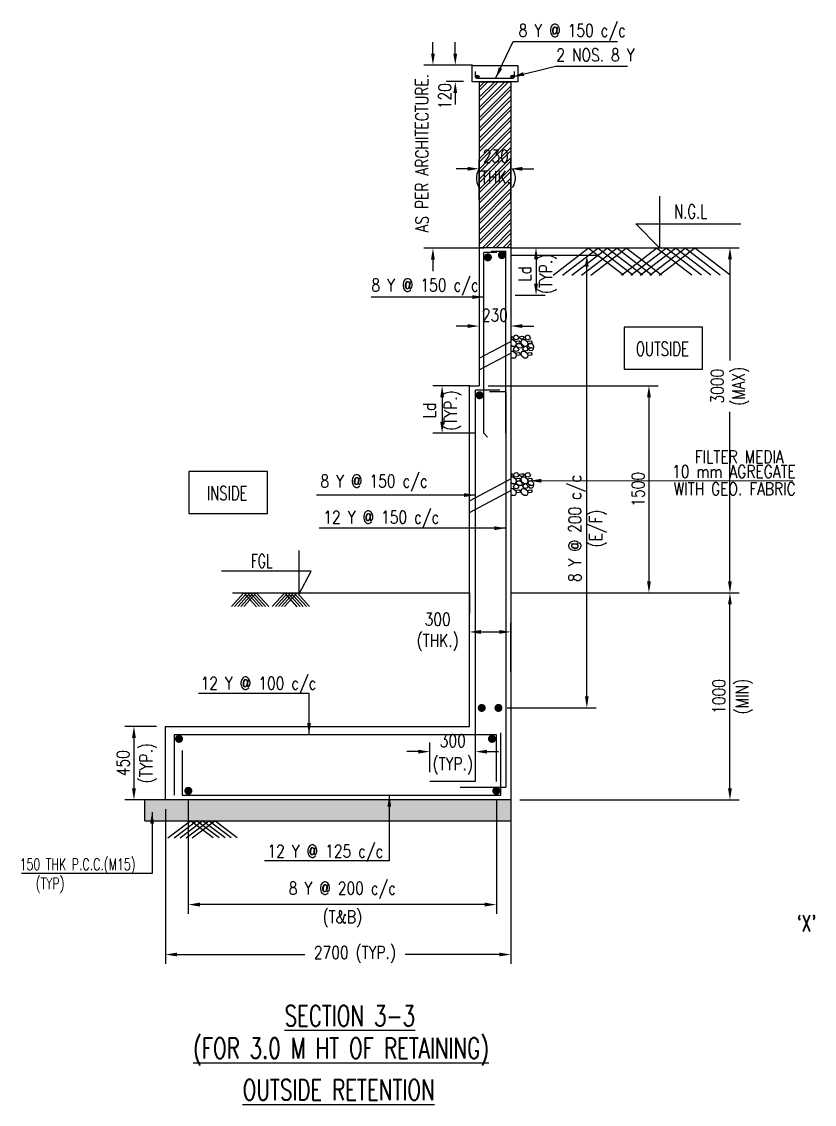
# Model space of a CAD drawing. Extents: x -69352 to 1013721, y -547461 to -186867.
# Drawn here: x 524856 to 542076, y -488448 to -464924 of the extents above; entities that cross this region are included whole.
import ezdxf
from ezdxf.enums import TextEntityAlignment as Align
from ezdxf.lldxf.tags import DXFTag

# ---------------------------------------------------------------- set-up
doc = ezdxf.new("R2010")
doc.units = 0
doc.header["$LTSCALE"] = 500
doc.header["$MEASUREMENT"] = 0
doc.header["$PDMODE"] = 35
doc.header["$PDSIZE"] = -15
doc.linetypes.add('HIDDEN2', pattern=[0.1875, 0.125, -0.0625])
doc.layers.get('DEFPOINTS').update_dxf_attribs({"color": 4})
for name, color, linetype in [('BEAM', 4, 'Continuous'), ('Layer1', 7, 'Continuous'), ('LEVEL SECTION', 3, 'Continuous'), ('PCC', 7, 'Continuous'), ('S-BASEMENT SECTION', 4, 'Continuous'), ('S-COLUMN HATCH', 8, 'Continuous'), ('S-CONCRET LINE', 4, 'Continuous'), ('S-DIM-1', 5, 'Continuous'), ('S-DIMANTION', 5, 'Continuous'), ('S-FILLING', 9, 'Continuous'), ('S-FOOTING', 4, 'Continuous'), ('S-HATCH', 253, 'Continuous'), ('S-LEVEL SECTION', 3, 'Continuous'), ('S-REINFORCEMENT', 6, 'Continuous'), ('S-RETAINING WALL', 6, 'Continuous'), ('S-SECTION MARK', 1, 'Continuous'), ('S-TEXT', 2, 'Continuous'), ('S-TEXT-1', 4, 'Continuous'), ('S-TEXT-1 @ 1', 4, 'Continuous'), ('S-TITIL', 6, 'Continuous'), ('ST', 6, 'Continuous'), ('TEXT NORMAL', 4, 'Continuous')]:
    doc.layers.add(name, color=color, linetype=linetype)
for name, color, linetype, lineweight in [('hatch', 7, 'Continuous', 5), ('RIDE-PROFILE', 8, 'Continuous', 25), ('S-CONCRETE', 4, 'Continuous', 25)]:
    doc.layers.add(name, color=color, linetype=linetype, lineweight=lineweight)
doc.styles.add('ROMANS', font='simplex.shx', dxfattribs={"width": 0.8, "height": 275})
tags = doc.linetypes.add('HIDDEN', pattern=[0.375, 0.25, -0.125]).pattern_tags.tags
tags[6:7] = [DXFTag(74, 4), DXFTag(75, 0), DXFTag(340, '0'), DXFTag(46, 1.0), DXFTag(50, 0.0), DXFTag(44, 0.0), DXFTag(45, 0.0)]
tags[4:5] = [DXFTag(74, 4), DXFTag(75, 0), DXFTag(340, '0'), DXFTag(46, 1.0), DXFTag(50, 0.0), DXFTag(44, 0.0), DXFTag(45, 0.0)]
doc.dimstyles.new('3-100', dxfattribs={"dimtxt": 250, "dimasz": 250, "dimexe": 150, "dimexo": 60, "dimgap": 75, "dimtad": 1, "dimdec": 0, "dimlfac": 0.333333, "dimzin": 0, "dimdsep": 46, "dimtxsty": 'ROMANS', "dimcen": -300, "dimclrd": 5, "dimclre": 5, "dimclrt": 4, "dimadec": 0, "dimazin": 0, "dimtfac": 1, "dimtdec": 0, "dimtix": 1, "dimtofl": 0, "dimtmove": 2, "dimatfit": 3, "dimfxl": 0, "dimtolj": 1, "dimtzin": 0, "dimarcsym": 0})
doc.dimstyles.new('dim100', dxfattribs={"dimtxt": 250, "dimasz": 250, "dimexe": 200, "dimexo": 200, "dimgap": 100, "dimtad": 1, "dimdec": 0, "dimzin": 0, "dimdsep": 46, "dimtxsty": 'ROMANS', "dimcen": 0, "dimclrd": 5, "dimclre": 5, "dimclrt": 4, "dimadec": 0, "dimazin": 0, "dimtfac": 1, "dimtdec": 0, "dimtix": 1, "dimtofl": 0, "dimtmove": 2, "dimatfit": 3, "dimfxl": 0, "dimtolj": 1, "dimtzin": 0, "dimlwd": -1, "dimlwe": -1, "dimarcsym": 0})
doc.dimstyles.new('dim33.33', dxfattribs={"dimtxt": 250, "dimasz": 250, "dimexe": 200, "dimexo": 200, "dimgap": 100, "dimtad": 1, "dimdec": 0, "dimlfac": 0.333331, "dimzin": 0, "dimdsep": 46, "dimtxsty": 'ROMANS', "dimcen": 0, "dimclrd": 5, "dimclre": 5, "dimclrt": 4, "dimadec": 0, "dimazin": 0, "dimtfac": 1, "dimtdec": 0, "dimtix": 1, "dimtofl": 0, "dimtmove": 2, "dimatfit": 3, "dimfxl": 0, "dimtolj": 1, "dimtzin": 0, "dimlwd": -1, "dimlwe": -1, "dimarcsym": 0})

# ---------------------------------------------------------------- blocks, each defined once
blk = doc.blocks.new('*D1108')
at = {"layer": 'DEFPOINTS', "color": 0}
for p in [(535482, -477335), (540243, -477335), (535482, -481835)]:
    blk.add_point(p, dxfattribs=at)
at = {"layer": 'S-DIM-1', "color": 5}
for p, q in [((535682, -477335), (540443, -477335)), ((540243, -481585), (540243, -477585)), ((535682, -481835), (540443, -481835))]:
    blk.add_line(p, q, dxfattribs=at)
for points in [[(540284, -477585), (540201, -477585), (540243, -477335)], [(540201, -481585), (540284, -481585), (540243, -481835)]]:
    blk.add_solid(points, dxfattribs=at)
at = {"layer": 'S-DIM-1', "color": 4, "char_height": 275, "attachment_point": 5, "rotation": 90, "style": 'ROMANS'}
for s, insert in [('\\A1;1000', (540005, -479585)), ('(MIN)', (540552, -479585))]:
    blk.add_mtext(s, dxfattribs=dict(at, insert=insert))
blk = doc.blocks.new('*D1109')
at = {"layer": 'DEFPOINTS', "color": 0}
for p in [(535482, -468121), (534792, -468988), (535482, -468988)]:
    blk.add_point(p, dxfattribs=at)
at = {"layer": 'S-DIM-1', "color": 5}
for p, q in [((534792, -468788), (534792, -467921)), ((535482, -468788), (535482, -467921)), ((534542, -468121), (534292, -468121)), ((535732, -468121), (535982, -468121))]:
    blk.add_line(p, q, dxfattribs=at)
for points in [[(534542, -468163), (534542, -468080), (534792, -468121)], [(535732, -468080), (535732, -468163), (535482, -468121)]]:
    blk.add_solid(points, dxfattribs=at)
at = {"layer": 'S-DIM-1', "color": 4, "insert": (535156, -468121), "char_height": 275, "attachment_point": 5, "style": 'ROMANS'}
blk.add_mtext('\\A1;230\\P(THK.)', dxfattribs=at)
blk = doc.blocks.new('*D1110')
at = {"layer": 'DEFPOINTS', "color": 0}
for p in [(528477, -481637), (535168, -481637), (528477, -484108)]:
    blk.add_point(p, dxfattribs=at)
at = {"layer": 'S-DIM-1', "color": 5}
for p, q in [((528477, -481837), (528477, -484308)), ((535168, -481837), (535168, -484308)), ((534918, -484108), (528727, -484108))]:
    blk.add_line(p, q, dxfattribs=at)
for points in [[(528727, -484066), (528727, -484150), (528477, -484108)], [(534918, -484150), (534918, -484066), (535168, -484108)]]:
    blk.add_solid(points, dxfattribs=at)
at = {"layer": 'S-DIM-1', "color": 4, "char_height": 275, "attachment_point": 5, "style": 'ROMANS'}
for s, insert in [('\\A1;8 Y @ 200 c/c', (531823, -483799)), ('(T&B)', (531823, -484418))]:
    blk.add_mtext(s, dxfattribs=dict(at, insert=insert))
blk = doc.blocks.new('*D1111')
at = {"layer": 'DEFPOINTS', "color": 0}
for p in [(535482, -481733), (527982, -481835), (527982, -485193)]:
    blk.add_point(p, dxfattribs=at)
at = {"layer": 'S-DIM-1', "color": 5}
for p, q in [((535482, -481933), (535482, -485393)), ((527982, -482035), (527982, -485393)), ((528232, -485193), (531006, -485193)), ((535232, -485193), (533186, -485193))]:
    blk.add_line(p, q, dxfattribs=at)
for points in [[(528232, -485151), (528232, -485234), (527982, -485193)], [(535232, -485234), (535232, -485151), (535482, -485193)]]:
    blk.add_solid(points, dxfattribs=at)
at = {"layer": 'S-DIM-1', "color": 4, "insert": (532096, -485193), "char_height": 275, "attachment_point": 5, "style": 'ROMANS'}
blk.add_mtext('\\A1;{2700 (TYP.)}', dxfattribs=at)
blk = doc.blocks.new('*D1112')
at = {"layer": 'DEFPOINTS', "color": 0}
for p in [(535288, -469997), (537134, -469997), (535200, -479835)]:
    blk.add_point(p, dxfattribs=at)
at = {"layer": 'S-DIM-1', "color": 5}
for p, q in [((535488, -469997), (537334, -469997)), ((537134, -479585), (537134, -470247)), ((535400, -479835), (537334, -479835))]:
    blk.add_line(p, q, dxfattribs=at)
for points in [[(537175, -470247), (537092, -470247), (537134, -469997)], [(537092, -479585), (537175, -479585), (537134, -479835)]]:
    blk.add_solid(points, dxfattribs=at)
at = {"layer": 'S-DIM-1', "color": 4, "insert": (537149, -475934), "char_height": 275, "attachment_point": 5, "rotation": 90, "style": 'ROMANS'}
blk.add_mtext('\\A1;8 Y @ 200 c/c\\P(E/F)', dxfattribs=at)
blk = doc.blocks.new('*D1113')
at = {"layer": 'DEFPOINTS', "color": 0}
for p in [(535482, -469835), (540243, -469835), (540243, -477335)]:
    blk.add_point(p, dxfattribs=at)
at = {"layer": 'S-DIM-1', "color": 5}
for p, q in [((535682, -469835), (540443, -469835)), ((540243, -470085), (540243, -472288)), ((540243, -477085), (540243, -473400)), ((540443, -477335), (540443, -477335))]:
    blk.add_line(p, q, dxfattribs=at)
for points in [[(540284, -470085), (540201, -470085), (540243, -469835)], [(540201, -477085), (540284, -477085), (540243, -477335)]]:
    blk.add_solid(points, dxfattribs=at)
at = {"layer": 'S-DIM-1', "color": 4, "insert": (540243, -472844), "char_height": 275, "attachment_point": 5, "rotation": 90, "style": 'ROMANS'}
blk.add_mtext('\\A1;{3000\\P(MAX)}', dxfattribs=at)
blk = doc.blocks.new('*D1114')
at = {"layer": 'DEFPOINTS', "color": 0}
for p in [(534717, -480785), (533724, -481428), (534717, -481428)]:
    blk.add_point(p, dxfattribs=at)
at = {"layer": 'S-DIMANTION', "color": 5, "ltscale": 0.3}
for p, q in [((533724, -481228), (533724, -480585)), ((534717, -481228), (534717, -480585)), ((533474, -480785), (533224, -480785)), ((534967, -480785), (535217, -480785))]:
    blk.add_line(p, q, dxfattribs=at)
at = {"layer": 'S-DIMANTION', "color": 5}
for points in [[(533474, -480827), (533474, -480743), (533724, -480785)], [(534967, -480743), (534967, -480827), (534717, -480785)]]:
    blk.add_solid(points, dxfattribs=at)
at = {"layer": 'S-DIMANTION', "color": 4, "char_height": 275, "attachment_point": 5, "style": 'ROMANS'}
for s, insert in [('\\A1;300', (534221, -480548)), ('(TYP.)', (534221, -481095))]:
    blk.add_mtext(s, dxfattribs=dict(at, insert=insert))
blk = doc.blocks.new('*D1115')
at = {"layer": 'DEFPOINTS', "color": 0}
for p in [(535482, -478184), (534582, -479250), (535482, -479250)]:
    blk.add_point(p, dxfattribs=at)
at = {"layer": 'S-DIM-1', "color": 5}
for p, q in [((534582, -479050), (534582, -477984)), ((535482, -479050), (535482, -477984)), ((534832, -478184), (535232, -478184))]:
    blk.add_line(p, q, dxfattribs=at)
for points in [[(534832, -478142), (534832, -478226), (534582, -478184)], [(535232, -478226), (535232, -478142), (535482, -478184)]]:
    blk.add_solid(points, dxfattribs=at)
at = {"layer": 'S-DIM-1', "color": 4, "insert": (533893, -478184), "char_height": 275, "attachment_point": 5, "style": 'ROMANS'}
blk.add_mtext('\\A1;300\\P(THK.)', dxfattribs=at)
blk = doc.blocks.new('*D1116')
at = {"layer": 'DEFPOINTS', "color": 0}
for p in [(534792, -472835), (533991, -473868), (534897, -473868)]:
    blk.add_point(p, dxfattribs=at)
at = {"layer": 'S-RETAINING WALL', "color": 5}
for p, q in [((534592, -472835), (533791, -472835)), ((533991, -473085), (533991, -473618)), ((534697, -473868), (533791, -473868))]:
    blk.add_line(p, q, dxfattribs=at)
for points in [[(534032, -473085), (533949, -473085), (533991, -472835)], [(533949, -473618), (534032, -473618), (533991, -473868)]]:
    blk.add_solid(points, dxfattribs=at)
at = {"layer": 'S-RETAINING WALL', "color": 4, "insert": (533991, -473370), "char_height": 275, "attachment_point": 5, "rotation": 90, "style": 'ROMANS'}
blk.add_mtext('\\A1;{Ld\\P(TYP.)}', dxfattribs=at)
blk = doc.blocks.new('*D1117')
at = {"layer": 'DEFPOINTS', "color": 0}
for p in [(534792, -472835), (535482, -477335), (538483, -477335)]:
    blk.add_point(p, dxfattribs=at)
at = {"layer": 'S-DIM-1', "color": 5}
for p, q in [((534992, -472835), (538683, -472835)), ((538483, -473085), (538483, -477085)), ((535682, -477335), (538683, -477335))]:
    blk.add_line(p, q, dxfattribs=at)
for points in [[(538525, -473085), (538442, -473085), (538483, -472835)], [(538442, -477085), (538525, -477085), (538483, -477335)]]:
    blk.add_solid(points, dxfattribs=at)
at = {"layer": 'S-DIM-1', "color": 4, "insert": (538246, -475085), "char_height": 275, "attachment_point": 5, "rotation": 90, "style": 'ROMANS'}
blk.add_mtext('\\A1;1500', dxfattribs=at)
blk = doc.blocks.new('*D1118')
at = {"layer": 'DEFPOINTS', "color": 0}
for p in [(534792, -471469), (535482, -471469), (535482, -471538)]:
    blk.add_point(p, dxfattribs=at)
at = {"layer": 'S-DIMANTION', "color": 5, "ltscale": 0.3}
for p, q in [((534542, -471538), (534292, -471538)), ((535732, -471538), (535982, -471538)), ((534792, -471669), (534792, -471738)), ((535482, -471669), (535482, -471738))]:
    blk.add_line(p, q, dxfattribs=at)
at = {"layer": 'S-DIMANTION', "color": 5}
for points in [[(534542, -471580), (534542, -471497), (534792, -471538)], [(535732, -471497), (535732, -471580), (535482, -471538)]]:
    blk.add_solid(points, dxfattribs=at)
at = {"layer": 'S-DIMANTION', "color": 4, "insert": (535137, -471301), "char_height": 275, "attachment_point": 5, "style": 'ROMANS'}
blk.add_mtext('\\A1;230', dxfattribs=at)
blk = doc.blocks.new('*D1119')
at = {"layer": 'DEFPOINTS', "color": 0}
for p in [(535482, -469835), (535377, -470868), (536030, -470868)]:
    blk.add_point(p, dxfattribs=at)
at = {"layer": 'S-RETAINING WALL', "color": 5}
for p, q in [((535682, -469835), (536230, -469835)), ((536030, -470085), (536030, -470618)), ((535577, -470868), (536230, -470868))]:
    blk.add_line(p, q, dxfattribs=at)
for points in [[(536072, -470085), (535988, -470085), (536030, -469835)], [(535988, -470618), (536072, -470618), (536030, -470868)]]:
    blk.add_solid(points, dxfattribs=at)
at = {"layer": 'S-RETAINING WALL', "color": 4, "insert": (536060, -470404), "char_height": 275, "attachment_point": 5, "rotation": 90, "style": 'ROMANS'}
blk.add_mtext('\\A1;{Ld\\P(TYP.)}', dxfattribs=at)
blk = doc.blocks.new('A$C1DFA76C7')
at = {"color": 253, "linetype": 'Continuous'}
for p, q in [((-134, 449), (-118, 485)), ((-118, 485), (-78, 497)), ((-78, 497), (-37, 482)), ((-37, 482), (-22, 449)), ((52, 474), (4, 469)), ((103, 462), (52, 474)), ((120, 449), (136, 485)), ((136, 485), (176, 497)), ((176, 497), (217, 482)), ((217, 482), (232, 449)), ((289, 473), (258, 469)), ((-207, 258), (-179, 309)), ((-207, 228), (-207, 258)), ((-179, 309), (-113, 309)), ((-149, 378), (-174, 352)), ((-174, 352), (-154, 322)), ((-154, 322), (-90, 314)), ((-98, 370), (-149, 378)), ((-90, 251), (-144, 223)), ((-136, 449), (-121, 413)), ((-121, 413), (-78, 401)), ((-113, 309), (-80, 286)), ((-78, 352), (-98, 370)), ((-90, 314), (-78, 337)), ((-80, 286), (-90, 251)), ((-82, 203), (-66, 239)), ((-78, 401), (-35, 413)), ((-75, 355), (-78, 302)), ((-78, 337), (-78, 352)), ((-78, 302), (-57, 253)), ((-17, 408), (-75, 355)), ((-66, 239), (-26, 251)), ((-57, 253), (-4, 251)), ((-35, 413), (-22, 449)), ((-26, 251), (15, 236)), ((44, 403), (-17, 408)), ((-4, 449), (4, 469)), ((24, 418), (-4, 449)), ((-4, 251), (52, 294)), ((15, 236), (30, 203)), ((82, 424), (24, 418)), ((29, 258), (75, 309)), ((47, 228), (29, 258)), ((72, 358), (44, 403)), ((52, 294), (72, 358)), ((75, 309), (141, 309)), ((105, 378), (80, 352)), ((80, 352), (100, 322)), ((105, 449), (82, 424)), ((100, 322), (164, 314)), ((105, 449), (103, 462)), ((156, 370), (105, 378)), ((164, 251), (110, 223)), ((118, 449), (133, 413)), ((133, 413), (176, 401)), ((136, 231), (176, 243)), ((141, 309), (174, 286)), ((176, 352), (156, 370)), ((164, 314), (176, 337)), ((174, 286), (164, 251)), ((176, 401), (219, 413)), ((179, 355), (176, 302)), ((176, 337), (176, 352)), ((176, 302), (197, 253)), ((176, 243), (217, 228)), ((237, 408), (179, 355)), ((197, 253), (250, 251)), ((219, 413), (232, 449)), ((289, 404), (237, 408)), ((250, 449), (258, 469)), ((278, 418), (250, 449)), ((250, 251), (289, 281)), ((289, 420), (278, 418)), ((-144, 223), (-207, 228)), ((-201, 197), (-193, 217)), ((-173, 166), (-201, 197)), ((-145, 222), (-193, 217)), ((-149, 124), (-174, 98)), ((-174, 98), (-154, 68)), ((-114, 171), (-173, 166)), ((-154, 68), (-90, 60)), ((-98, 116), (-149, 124)), ((-94, 209), (-145, 222)), ((-92, 197), (-114, 171)), ((-78, 98), (-98, 116)), ((-92, 197), (-94, 209)), ((-90, 60), (-78, 83)), ((-84, 203), (-69, 168)), ((-75, 101), (-78, 48)), ((-78, 83), (-78, 98)), ((-78, 48), (-58, 0)), ((-17, 154), (-75, 101)), ((-69, 168), (-26, 155)), ((-26, 155), (17, 168)), ((44, 149), (-17, 154)), ((0, 0), (52, 40)), ((17, 168), (30, 203)), ((72, 104), (44, 149)), ((110, 223), (47, 228)), ((52, 40), (72, 104)), ((105, 124), (80, 98)), ((80, 98), (100, 68)), ((100, 68), (164, 60)), ((156, 116), (105, 124)), ((118, 195), (133, 159)), ((120, 195), (136, 231)), ((133, 159), (176, 147)), ((176, 98), (156, 116)), ((164, 60), (176, 83)), ((176, 147), (219, 159)), ((179, 101), (176, 48)), ((176, 83), (176, 98)), ((176, 48), (196, 0)), ((237, 154), (179, 101)), ((217, 228), (232, 195)), ((219, 159), (232, 195)), ((289, 150), (237, 154))]:
    blk.add_line(p, q, dxfattribs=at)
at = {"color": 253}
for p, q in [((196, 0), (289, 0, -10)), ((-58, 0), (0, 0))]:
    blk.add_line(p, q, dxfattribs=at)
blk = doc.blocks.new('*D1128')
at = {"layer": 'DEFPOINTS', "color": 0}
for p in [(527982, -480235), (527296, -481835), (527982, -481835)]:
    blk.add_point(p, dxfattribs=at)
at = {"layer": 'S-DIM-1', "color": 5}
for p, q in [((527782, -480235), (527096, -480235)), ((527782, -481835), (527096, -481835))]:
    blk.add_line(p, q, dxfattribs=at)
at = {"layer": 'S-DIM-1', "color": 5, "lineweight": -3}
blk.add_line((527296, -480485), (527296, -481585), dxfattribs=at)
at = {"layer": 'S-DIM-1', "color": 5}
for points in [[(527337, -480485), (527254, -480485), (527296, -480235)], [(527254, -481585), (527337, -481585), (527296, -481835)]]:
    blk.add_solid(points, dxfattribs=at)
at = {"layer": 'S-DIM-1', "color": 4, "char_height": 275, "attachment_point": 5, "rotation": 90, "style": 'ROMANS'}
for s, insert in [('\\A1;450', (527058, -481035)), ('(TYP.)', (527605, -481035))]:
    blk.add_mtext(s, dxfattribs=dict(at, insert=insert))
blk = doc.blocks.new('*D1137')
at = {"layer": 'DEFPOINTS', "color": 0}
for p in [(534852, -465868), (533791, -469846), (535102, -469846)]:
    blk.add_point(p, dxfattribs=at)
at = {"layer": 'S-DIMANTION', "color": 5, "linetype": 'ByBlock', "ltscale": 20}
for p, q in [((533791, -465618), (533791, -465368)), ((534652, -465868), (533591, -465868)), ((534902, -469846), (533591, -469846)), ((533791, -470096), (533791, -470346))]:
    blk.add_line(p, q, dxfattribs=at)
at = {"layer": 'S-DIMANTION', "color": 5}
for points in [[(533749, -465618), (533832, -465618), (533791, -465868)], [(533832, -470096), (533749, -470096), (533791, -469846)]]:
    blk.add_solid(points, dxfattribs=at)
at = {"layer": 'S-DIMANTION', "color": 4, "lineweight": -2, "insert": (533553, -467857), "char_height": 275, "attachment_point": 5, "rotation": 90, "style": 'ROMANS'}
blk.add_mtext('\\A1; AS PER ARCHITECTURE.', dxfattribs=at)
blk = doc.blocks.new('*D1138')
at = {"layer": 'DEFPOINTS', "color": 0}
for p in [(534652, -465868), (534276, -466228), (534652, -466228)]:
    blk.add_point(p, dxfattribs=at)
at = {"layer": 'S-DIM-1', "color": 5}
for p, q in [((534276, -465618), (534276, -465368)), ((534452, -465868), (534076, -465868)), ((534452, -466228), (534076, -466228)), ((534276, -466478), (534276, -466728))]:
    blk.add_line(p, q, dxfattribs=at)
for points in [[(534234, -465618), (534317, -465618), (534276, -465868)], [(534317, -466478), (534234, -466478), (534276, -466228)]]:
    blk.add_solid(points, dxfattribs=at)
at = {"layer": 'S-DIM-1', "color": 4, "insert": (534051, -466543), "char_height": 275, "attachment_point": 5, "rotation": 90, "style": 'ROMANS'}
blk.add_mtext('\\A1;120', dxfattribs=at)

msp = doc.modelspace()

# ---------------------------------------------------------------- hatches: boundary and pattern name
at = {"layer": 'PCC'}
h = msp.add_hatch(dxfattribs=at)
h.set_pattern_fill('AR-CONC', color=8, scale=45, style=0)
h.set_pattern_definition([(50, (-1986911.92, -127413.82), (322.846877, -28.29075), [33.75, -371.25]), (355, (-1986911.9, -127413.8), (-62.54547, 338.38887), [27, -297]), (100.45, (-1986884.9, -127416.07), (260.351892, 310.21735), [28.8, -315.45]), (46.18, (-1986911.9, -127323.8), (480.21142, -74.76734), [50.625, -556.875]), (96.64, (-1986871.87, -127330.1), (420.55872, 438.57128), [43.2, -473.4]), (351.18, (-1986911.9, -127323.8), (420.49406, 438.40955), [40.5, -445.5]), (21, (-1986866.92, -127346.32), (268.652613, -181.26292), [33.75, -371.25]), (326, (-1986866.9, -127346.3), (109.350677, 326.28422), [27, -297]), (71.45, (-1986844.4, -127361.6), (378.10525, 145.101107), [28.8, -315.45]), (37.5, (-1986911.92, -127413.82), (5.2826494, 149.827154), [0, -293.4, 0, -301.5, 0, -298.35]), (7.5, (-1986911.92, -127413.82), (118.381292, 177.48527), [0, -171.9, 0, -286.65, 0, -113.625]), (327.5, (-1987012.27, -127413.82), (240.220096, -10.149692), [0, -112.5, 0, -351, 0, -465.75]), (317.5, (-1987057.27, -127413.82), (262.433776, 45.047242), [0, -146.25, 0, -233.1, 0, -330.75])])
h.paths.add_polyline_path([(535482.337, -482284.826), (527529.862, -482284.829), (527529.862, -481835.03), (528882.344, -481835.028), (535482.337, -481835.028)])
at = {"layer": 'S-HATCH'}
h = msp.add_hatch(dxfattribs=at)
h.set_pattern_fill('ANSI32', color=256, scale=420, style=0)
h.set_pattern_definition([(45, (-8227195.46, -78007.49), (-111.369318, 111.369318), []), (45, (-8227121.22, -78007.49), (-111.369318, 111.369318), [])])
h.paths.add_polyline_path([(534792.343, -469835.029), (535482.343, -469835.029), (535482.343, -466235.68), (534792.343, -466235.68)])
h.paths.add_polyline_path([(534573.463, -467523.061), (534573.463, -468719.489), (535738.939, -468719.489), (535738.939, -467523.061)], flags=24)

# ---------------------------------------------------------------- linework, layer by layer
at = {"color": 4, "lineweight": 5}
msp.add_line((535482.343, -466235.096, -215.979), (534792.343, -466235.029, -215.979), dxfattribs=at)
at = {"layer": 'BEAM', "linetype": 'ByBlock', "lineweight": -2, "ltscale": 20}
msp.add_line((535482.343, -466235.68, 0.092), (534792.343, -466235.68, -215.978), dxfattribs=at)
at = {"layer": 'hatch', "color": 9, "linetype": 'HIDDEN2', "lineweight": -2, "ltscale": 500}
msp.add_line((535482.343, -469835.029, -215.979), (534792.343, -469835.029), dxfattribs=at)
at = {"layer": 'Layer1', "linetype": 'Continuous'}
for p, q in [((529415.609, -477634.792), (529685.171, -477335.029)), ((529482.852, -477634.792), (529752.414, -477335.029)), ((529550.095, -477634.792), (529819.657, -477335.029)), ((529617.338, -477634.792), (529886.9, -477335.029)), ((529684.581, -477634.792), (529953.869, -477335.333)), ((529954.459, -477635.096), (529685.171, -477335.638)), ((530021.428, -477634.792), (529752.14, -477335.333)), ((530088.671, -477634.792), (529819.383, -477335.333)), ((530155.914, -477634.792), (529886.626, -477335.333)), ((530223.157, -477634.792), (529953.869, -477335.333)), ((530300.657, -477634.792), (530570.219, -477335.029)), ((530367.9, -477634.792), (530637.462, -477335.029)), ((530435.143, -477634.792), (530704.705, -477335.029)), ((530502.386, -477634.792), (530771.948, -477335.029)), ((530569.629, -477634.792), (530838.917, -477335.333)), ((530839.507, -477635.096), (530570.219, -477335.638)), ((530906.476, -477634.792), (530637.188, -477335.333)), ((530973.719, -477634.792), (530704.431, -477335.333)), ((531040.962, -477634.792), (530771.674, -477335.333)), ((531108.205, -477634.792), (530838.917, -477335.333))]:
    msp.add_line(p, q, dxfattribs=at)
at = {"layer": 'PCC', "color": 8}
for p, q in [((534582.343, -477335.029), (534582.343, -477785.029)), ((527529.862, -482284.831), (527529.862, -481835.028)), ((527982.343, -481835.029), (527529.862, -481835.029)), ((535482.343, -481835.029), (535482.338, -482284.826)), ((527529.862, -482284.832), (535482.338, -482284.826))]:
    msp.add_line(p, q, dxfattribs=at)
at = {"layer": 'RIDE-PROFILE', "color": 2, "linetype": 'HIDDEN', "ltscale": 1000}
for p, q in [((534792.343, -472237.965), (535482.343, -471870.621)), ((534792.343, -472492.864), (535482.343, -472125.521)), ((534582.343, -475335.295), (535482.714, -474855.954)), ((534582.343, -475590.195), (535482.714, -475110.854))]:
    msp.add_line(p, q, dxfattribs=at)
at = {"layer": 'S-BASEMENT SECTION', "linetype": 'ByBlock', "lineweight": -2, "ltscale": 20}
for p, q in [((535482.343, -466235.029, -215.979), (534792.343, -466235.029, -215.979)), ((535482.343, -466235.029, -215.979), (535482.343, -480235.029)), ((535482.343, -469835.029, -215.979), (540427.546, -469835.029))]:
    msp.add_line(p, q, dxfattribs=at)
at = {"layer": 'S-COLUMN HATCH', "color": 6, "elevation": 18.964}
msp.add_lwpolyline([(535059.049, -469908.539), (535377.343, -469908.539)], dxfattribs=at)
at = {"layer": 'S-CONCRET LINE', "elevation": -215.979}
msp.add_lwpolyline([(534642.343, -466235.029), (534642.343, -465875.029), (535632.343, -465875.029), (535632.343, -466235.029)], close=True, dxfattribs=at)
at = {"layer": 'S-CONCRETE', "lineweight": -2, "ltscale": 20}
for p, q in [((527982.343, -481835.029), (527982.343, -480235.029)), ((527982.343, -480235.029), (534582.343, -480235.029)), ((535482.343, -480235.029), (535482.343, -480235.029)), ((535482.343, -480235.029), (535482.343, -481835.029)), ((535482.343, -481835.029), (527982.343, -481835.028)), ((535482.343, -481835.029), (535482.343, -481835.029))]:
    msp.add_line(p, q, dxfattribs=at)
at = {"layer": 'S-FILLING', "color": 8, "linetype": 'ByBlock', "lineweight": -2}
for p, q in [((536399.406, -470428.957), (537165.29, -469842.858)), ((536605.091, -470428.957), (537370.974, -469842.858)), ((536810.775, -470428.957), (537576.659, -469842.858)), ((537016.46, -470428.957), (537782.343, -469842.858)), ((537931.174, -470428.957), (537165.29, -469842.858)), ((537222.144, -470428.957), (537988.028, -469842.858)), ((538136.858, -470428.957), (537370.974, -469842.858)), ((538342.543, -470428.957), (537576.659, -469842.858)), ((538548.227, -470428.957), (537782.343, -469842.858)), ((537884.25, -470428.957), (538650.133, -469842.858)), ((538753.912, -470428.957), (537988.028, -469842.858)), ((538089.934, -470428.957), (538855.818, -469842.858)), ((538295.619, -470428.957), (539061.502, -469842.858)), ((538501.303, -470428.957), (539267.187, -469842.858)), ((539416.017, -470428.957), (538650.133, -469842.858)), ((538706.988, -470428.957), (539472.871, -469842.858)), ((539621.701, -470428.957), (538855.818, -469842.858)), ((539827.386, -470428.957), (539061.502, -469842.858)), ((540033.07, -470428.957), (539267.187, -469842.858)), ((540238.755, -470422.92), (539472.871, -469836.822)), ((528034.204, -482659.931), (528524.37, -482284.828)), ((528165.842, -482659.931), (528656.008, -482284.828)), ((528297.48, -482659.931), (528787.646, -482284.828)), ((528429.119, -482659.931), (528919.284, -482284.828)), ((529014.535, -482659.931), (528524.37, -482284.828)), ((528560.757, -482659.931), (529050.922, -482284.828)), ((529146.173, -482659.931), (528656.008, -482284.828)), ((529277.811, -482659.931), (528787.646, -482284.828)), ((529409.45, -482659.931), (528919.284, -482284.828)), ((529541.088, -482659.931), (529050.922, -482284.828))]:
    msp.add_line(p, q, dxfattribs=at)
at = {"layer": 'S-FOOTING'}
msp.add_line((527982.343, -481835.028), (527982.343, -481835.028), dxfattribs=at)
at = {"layer": 'S-LEVEL SECTION'}
msp.add_line((529438.372, -477335.029), (534582.343, -477335.029), dxfattribs=at)
for points in [[(538715.689, -468717.637), (538715.689, -469835.029), (538196.686, -469314.24), (540477.815, -469314.24)], [(530880.495, -476411.438), (530880.495, -477372.722), (531143.995, -476866.849), (529198.24, -476866.849)]]:
    msp.add_lwpolyline(points, dxfattribs=at)
at = {"layer": 'S-REINFORCEMENT', "color": 5, "elevation": -215.979}
msp.add_lwpolyline([(535557.343, -466010.029), (535557.343, -466122.529, -0.414213562), (535519.843, -466160.029), (534754.843, -466160.029, -0.414213562), (534717.343, -466122.529), (534717.343, -466010.029)], format="xyb", dxfattribs=at)
at = {"layer": 'S-REINFORCEMENT', "color": 5, "const_width": 37.5, "elevation": -215.979}
for points in [[(534736.093, -466122.529, 1), (534773.593, -466122.529, 1)], [(535538.593, -466122.529, -1), (535501.093, -466122.529, -1)]]:
    msp.add_lwpolyline(points, format="xyb", close=True, dxfattribs=at)
at = {"layer": 'S-REINFORCEMENT', "color": 5}
for centre in [(534754.843, -466122.529, -215.979), (535519.843, -466122.529, -215.979)]:
    msp.add_circle(centre, 37.5, dxfattribs=at)
at = {"layer": 'S-RETAINING WALL', "color": 4}
for p, q in [((534792.343, -466235.029, -215.979), (534792.343, -472835.029)), ((534582.343, -472835.029), (534792.343, -472835.029)), ((534582.343, -480235.029), (534582.343, -472835.029)), ((535482.343, -477335.029), (539126.848, -477335.029))]:
    msp.add_line(p, q, dxfattribs=at)
at = {"layer": 'S-TEXT-1', "ltscale": 0.3, "elevation": -215.979}
for points in [[(539649.659, -471564.203), (537944.675, -471564.203), (537944.675, -472471.772), (539649.659, -472471.772)], [(530196.275, -474700.176), (528491.291, -474700.176), (528491.291, -475607.745), (530196.275, -475607.745)]]:
    msp.add_lwpolyline(points, close=True, dxfattribs=at)
at = {"layer": 'ST', "color": 6}
for p, q in [((535176.669, -469937.883, -215.979), (534897.343, -469937.883, -215.979)), ((535247.348, -472933.711), (534717.214, -472933.711)), ((535376.973, -472970.241), (535019.875, -472970.241)), ((534897.343, -473867.953), (534978.671, -473953.289))]:
    msp.add_line(p, q, dxfattribs=at)
for points in [[(534897.343, -473867.953), (534897.343, -469937.883)], [(535377.343, -473867.953), (535377.343, -469908.539)], [(533723.965, -481427.616), (534717.214, -481427.616), (534717.214, -472933.711)], [(535376.973, -472970.241), (535376.973, -481553.797)], [(528178.268, -481733.415), (528178.268, -481733.415), (528178.268, -480415.403), (535160.834, -480415.395), (535160.834, -481431.38)], [(528343.089, -480756.672), (528343.089, -481733.418), (535267.786, -481733.426), (535267.786, -480375.625)], [(534383.724, -481553.797), (535376.973, -481553.797)]]:
    msp.add_lwpolyline(points, dxfattribs=at)
at = {"layer": 'ST', "const_width": 86.965, "elevation": -215.979}
for points in [[(535028.016, -470043.545, 1), (534941.161, -470047.914, 1)], [(535331.216, -469994.85, 1), (535244.362, -469999.219, 1)]]:
    msp.add_lwpolyline(points, format="xyb", close=True, dxfattribs=at)
at = {"layer": 'ST', "const_width": 86.965}
for points in [[(534847.886, -473039.373, 1), (534761.032, -473043.741, 1)], [(534894.194, -479832.509, 1), (534807.339, -479836.877, 1)], [(535257.945, -479832.509, 1), (535171.09, -479836.877, 1)], [(528231.371, -480504.525, -1), (528318.226, -480508.894, -1)], [(535116.96, -480504.525, 1), (535030.105, -480508.894, 1)], [(528433.686, -481638.815, 1), (528520.541, -481634.446, 1)], [(535211.373, -481638.815, -1), (535124.519, -481634.446, -1)]]:
    msp.add_lwpolyline(points, format="xyb", close=True, dxfattribs=at)

# ---------------------------------------------------------------- block references
at = {"color": 0, "xscale": -1}
for p in [(535772.136, -472235.373, 18.964), (535772.507, -475220.706, 18.964)]:
    msp.add_blockref('A$C1DFA76C7', p, dxfattribs=at)

# ---------------------------------------------------------------- texts
at = {"layer": 'LEVEL SECTION', "style": 'ROMANS', "width": 0.65}
msp.add_text('FGL', height=300, dxfattribs=at).set_placement((529835.056, -476792.005))
at = {"layer": 'S-SECTION MARK', "style": 'ROMANS', "width": 0.7}
msp.add_text("`X'", height=350, dxfattribs=at).set_placement((541908.288, -484515.91, 18.964), align=Align.MIDDLE)
at = {"layer": 'S-TEXT', "color": 2, "ltscale": 11, "style": 'ROMANS', "width": 0.7}
for s, p in [('N.G.L', (539389.453, -469197.81, -287.972)), ('OUTSIDE', (538773.787, -472184.175, -287.972)), ('INSIDE', (529320.403, -475320.148, -287.972))]:
    msp.add_text(s, height=300, dxfattribs=at).set_placement(p, align=Align.CENTER)
at = {"layer": 'S-TEXT-1 @ 1', "style": 'ROMANS', "width": 0.8}
for s, p in [('8 Y @ 150 c/c', (535652.843, -465114.274, -215.979)), ('2 NOS. 8 Y', (536470.954, -465648.796, -215.979)), ('8 Y @ 150 c/c', (532454.055, -470646.798, -29.909)), ('FILTER MEDIA', (539476.971, -474376.076, 9.124)), ('10 mm AGREGATE', (538986.472, -474699.643, 9.124)), ('8 Y @ 150 c/c', (531347.239, -474904.744, -29.909)), ('WITH GEO. FABRIC', (539022.697, -475075.451, 9.124)), ('12 Y @ 150 c/c', (531409.617, -475691.229, -29.909)), ('12 Y @ 100 c/c', (528743.067, -479299.112, -30.077))]:
    msp.add_text(s, height=275, dxfattribs=at).set_placement(p, align=Align.MIDDLE_LEFT)
msp.add_text('12 Y @ 125 c/c', height=275, dxfattribs=at).set_placement((531454.358, -483084.668), align=Align.CENTER)
at = {"layer": 'S-TITIL', "style": 'ROMANS', "width": 0.7}
msp.add_text('%%USECTION 3-3', height=450, dxfattribs=at).set_placement((531985.283, -486524.337, 244.782), align=Align.MIDDLE_CENTER)
at = {"layer": 'S-TITIL', "color": 6, "style": 'ROMANS', "width": 0.7}
for s, p in [('%%U(FOR 3.0 M HT OF RETAINING)', (531793.218, -487260.844, -29.909)), ('%%UOUTSIDE RETENTION', (531742.503, -488133.048, -29.909))]:
    msp.add_text(s, height=450, dxfattribs=at).set_placement(p, align=Align.MIDDLE)
at = {"layer": 'TEXT NORMAL', "style": 'ROMANS', "width": 0.7}
for s, p in [('150 THK P.C.C.(M15)', (524812.119, -483357.945, 10.398)), ('(TYP)', (525163.119, -483774.398, 10.398))]:
    msp.add_text(s, height=250, dxfattribs=at).set_placement(p)

# ---------------------------------------------------------------- dimensions: what is measured, and where the dimension line sits
at = {"layer": 'S-DIM-1'}
dim = msp.add_linear_dim(base=(534275.593, -466228.055, -432.141), p1=(534652.343, -465868.055, -432.141), p2=(534652.343, -466228.055, -432.141), angle=90, dimstyle='dim33.33', dxfattribs=at)
dim.commit()
dim.dimension.update_dxf_attribs({"geometry": '*D1138', "text_midpoint": (534050.593, -466542.63, -432.141), "dimtype": 160})
for base, p1, p2, picture, middle in [((535482.343, -468121.275, -125.884), (534792.343, -468987.583, -125.884), (535482.343, -468987.583, -125.884), '*D1109', (535156.201, -468121.275, -125.884)), ((535482.343, -478184.12), (534582.343, -479250.427), (535482.343, -479250.427), '*D1115', (533893.14, -478184.12))]:
    dim = msp.add_linear_dim(base=base, p1=p1, p2=p2, angle=180, text='<>\\X(THK.)', dimstyle='dim33.33', dxfattribs=at)
    dim.commit()
    dim.dimension.update_dxf_attribs({"geometry": picture, "text_midpoint": middle, "dimtype": 160})
for base, p1, p2, angle, text, override, picture, middle in [((537133.678, -469997.035, 287.972), (535199.532, -479834.693), (535287.789, -469997.035, -215.979), 90, '8 Y @ 200 c/c\\P(E/F)', {"dimtxsty": 'ROMANS', "dimtmove": 1}, '*D1112', (537713.693, -475933.849, 287.972)), ((540242.812, -469835.029, -215.979), (540242.812, -477335.029, -215.979), (535482.343, -469835.029), 90, '{3000\\X(MAX)}', {"dimtxsty": 'ROMANS'}, '*D1113', (540242.812, -472844.093, -215.979)), ((527982.343, -485192.707), (535482.337, -481733.427), (527982.343, -481835.029), 180, '{2700 (TYP.)}', {"dimtxsty": 'ROMANS'}, '*D1111', (532096.247, -485192.707))]:
    dim = msp.add_linear_dim(base=base, p1=p1, p2=p2, angle=angle, text=text, dimstyle='dim33.33', override=override, dxfattribs=at)
    dim.commit()
    dim.dimension.update_dxf_attribs({"geometry": picture, "text_midpoint": middle, "dimtype": 160})
dim = msp.add_linear_dim(base=(538483.348, -477335.029), p1=(534792.343, -472835.029), p2=(535482.343, -477335.029), angle=90, dimstyle='dim33.33', dxfattribs=at)
dim.commit()
dim.dimension.update_dxf_attribs({"geometry": '*D1117', "text_midpoint": (538245.848, -475085.029)})
for base, p1, p2, angle, text, override, picture, middle in [((540242.812, -477335.029), (535482.343, -481835.029), (535482.343, -477335.029), 90, '1000\\X(MIN)', {"dimtxsty": 'ROMANS'}, '*D1108', (540242.812, -479585.029)), ((527295.558, -481835.028, -30.077), (527982.343, -480235.029), (527982.343, -481835.028), 90, '450\\X(TYP.)', {"dimtxt": 250, "dimasz": 250, "dimtxsty": 'ROMANS', "dimtofl": 1, "dimtmove": 0, "dimlwd": 65533}, '*D1128', (527295.558, -481035.029, -30.077)), ((528477.114, -484108.053), (535167.946, -481636.63), (528477.114, -481636.63), 180, '8 Y @ 200 c/c\\X(T&B)', {"dimtxsty": 'ROMANS'}, '*D1110', (531822.53, -484108.053))]:
    dim = msp.add_linear_dim(base=base, p1=p1, p2=p2, angle=angle, text=text, dimstyle='dim33.33', override=override, dxfattribs=at)
    dim.commit()
    dim.dimension.update_dxf_attribs({"geometry": picture, "text_midpoint": middle})
at = {"layer": 'S-DIMANTION', "linetype": 'ByBlock', "lineweight": -2, "ltscale": 20}
dim = msp.add_linear_dim(base=(533790.501, -469845.778, -437.315), p1=(534852.343, -465868.055, -432.141), p2=(535102.343, -469845.778, -437.484), angle=90, text=' AS PER ARCHITECTURE.', dimstyle='dim33.33', dxfattribs=at)
dim.commit()
dim.dimension.update_dxf_attribs({"geometry": '*D1137', "text_midpoint": (533553.001, -467856.916, -437.315)})
at = {"layer": 'S-DIMANTION', "ltscale": 0.3}
dim = msp.add_linear_dim(base=(535482.343, -471538.455), p1=(534792.343, -471468.988, 29.985), p2=(535482.343, -471468.988, 29.97), dimstyle='dim33.33', dxfattribs=at)
dim.commit()
dim.dimension.update_dxf_attribs({"geometry": '*D1118', "text_midpoint": (535137.343, -471300.955)})
dim = msp.add_linear_dim(base=(534717.214, -480785.144), p1=(533723.965, -481427.616), p2=(534717.214, -481427.616), text='300\\X(TYP.)', dimstyle='dim33.33', dxfattribs=at)
dim.commit()
dim.dimension.update_dxf_attribs({"geometry": '*D1114', "text_midpoint": (534220.589, -480785.144)})
at = {"layer": 'S-RETAINING WALL', "color": 4}
for base, p1, p2, picture, middle in [((536030.096, -470867.953), (535482.343, -469835.029, -215.979), (535377.343, -470867.953), '*D1119', (536060.021, -470403.504)), ((533990.536, -473867.953), (534792.343, -472835.029), (534897.343, -473867.953), '*D1116', (533990.536, -473370.21))]:
    dim = msp.add_linear_dim(base=base, p1=p1, p2=p2, angle=90, text='{Ld\\X(TYP.)}', dimstyle='dim100', override={"dimtxsty": 'ROMANS'}, dxfattribs=at)
    dim.commit()
    dim.dimension.update_dxf_attribs({"geometry": picture, "text_midpoint": middle, "dimtype": 160})

# ---------------------------------------------------------------- leaders
at = {"color": 0}
msp.add_leader([(535894.417, -474899.647, 18.964), (541607.27, -474892.393, 18.964)], dimstyle='dim33.33', override={"dimgap": 100, "dimtad": 0}, dxfattribs=at)
msp.add_leader([(531098.739, -480415.401, -30.077), (531098.739, -479524.112, -30.077), (528697.992, -479524.112, -30.077)], dimstyle='dim100', override={"dimtad": 0, "dimarcsym": 1})
at = {"layer": 'S-DIM-1'}
for points, dimstyle in [([(535151.843, -466160.029, -215.979), (535532.843, -465354.274, -215.979), (537798.413, -465354.274, -215.979)], 'dim33.33'), ([(535519.843, -466122.529, -215.979), (536452.19, -465888.796, -215.979), (538019.56, -465888.796, -215.979)], 'dim33.33'), ([(534897.343, -470907.749, -29.909), (532450.688, -470907.749, -29.909)], 'dim100'), ([(534718.151, -475210.953, -29.909), (531258.667, -475210.954, -29.909)], 'dim100'), ([(535376.973, -475930.355, -29.909), (531321.046, -475930.355, -29.909)], 'dim100'), ([(532843.316, -481733.42), (532843.316, -483159.668), (530134.358, -483159.668)], 'dim33.33')]:
    msp.add_leader(points, dimstyle=dimstyle, dxfattribs=at)
at = {"layer": 'S-DIMANTION', "linetype": 'ByBlock', "lineweight": -2, "ltscale": 20}
msp.add_leader([(527689.307, -482101.445, 10.398), (527689.307, -483432.945, 10.398), (524856.307, -483432.945, 10.398)], dimstyle='3-100', dxfattribs=at)

doc.saveas('drawing.dxf')
